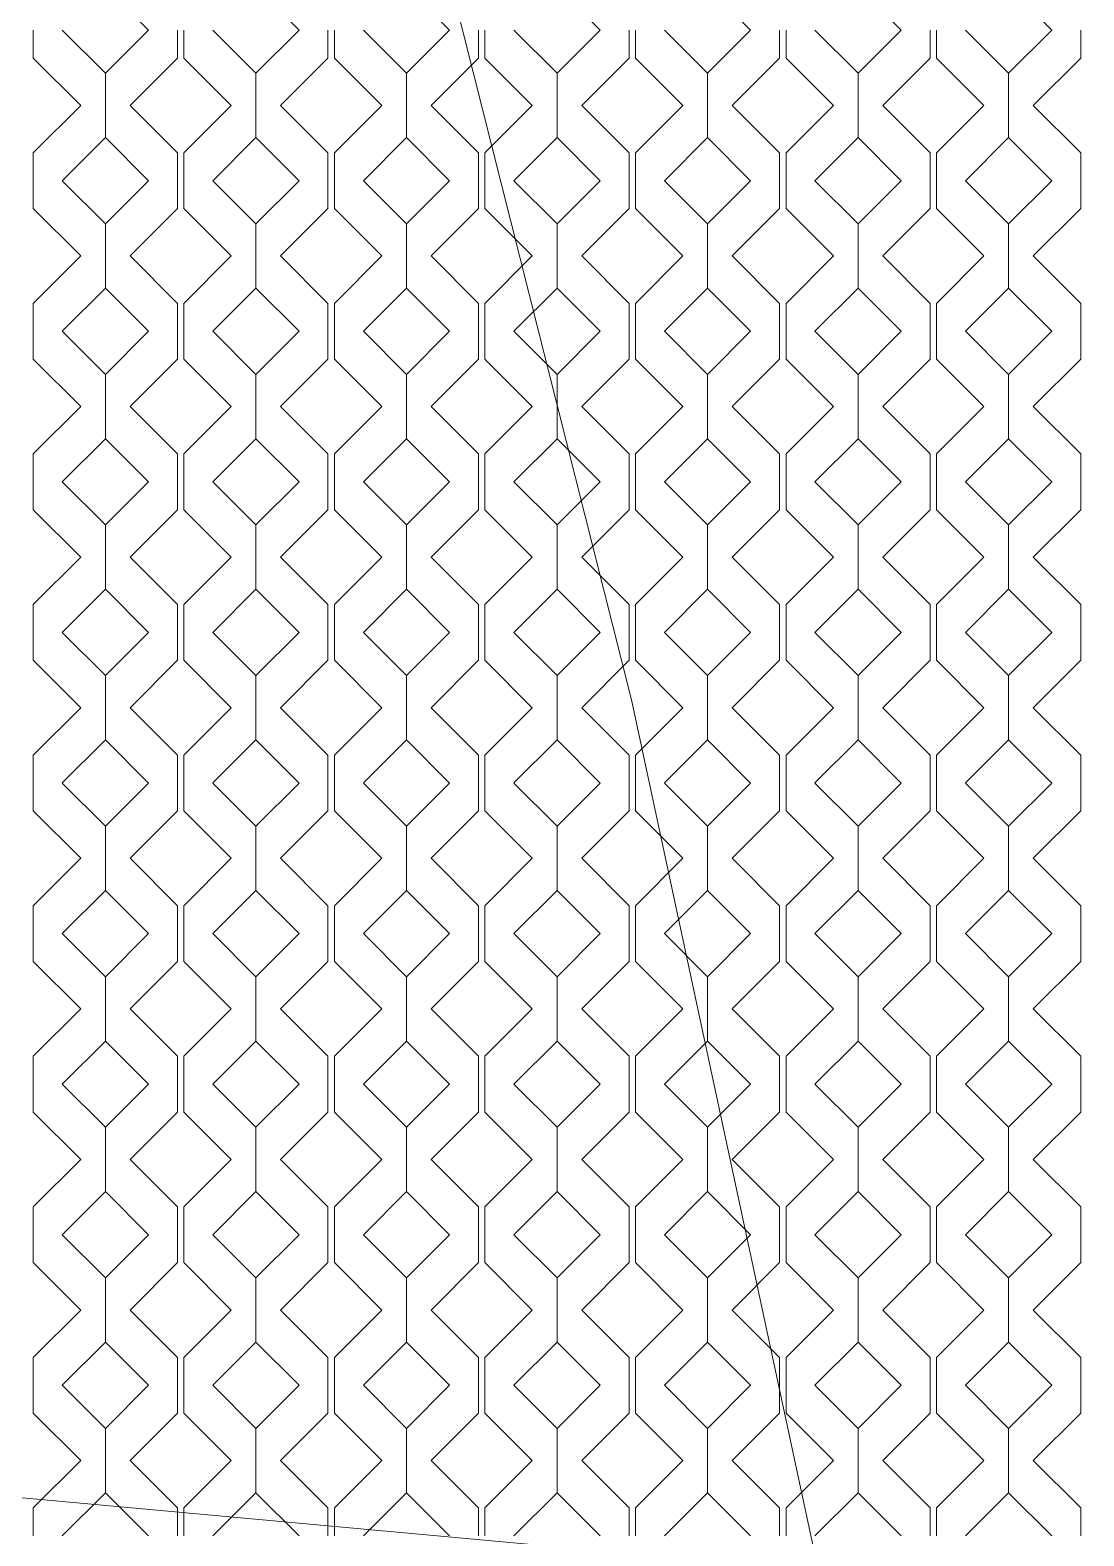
# Model space of a CAD drawing. Header units: millimetres. Extents: x -20794 to 71174, y -103753 to 30644.
# Drawn here: x 16500 to 18833, y 12333 to 15667 of the extents above; entities that cross this region are included whole.
import ezdxf

# ---------------------------------------------------------------- set-up
doc = ezdxf.new("R2010")
doc.units = ezdxf.units.MM
doc.header["$MEASUREMENT"] = 0
doc.layers.add('2D - Общий_Ном._пера__1', color=7, linetype='Continuous', lineweight=13)
doc.layers.add('Местность - Рельеф_Ном._пера__1', color=7, linetype='Continuous', lineweight=13)
doc.layers.add('Местность - Рельеф', color=7, linetype='Continuous')
doc.layers.add('Местность - Рельеф_Ном._пера__102', color=7, linetype='Continuous', lineweight=5, true_color=0xcccccc)
doc.linetypes.add('Зигзаг', pattern='A,0,[1,Р”Р’Р“ Р“РѕР»СѓР±РёРЅРєР° РґР»СЏ РіРµРѕР»РѕРіРѕРІ1.Shx,S=4.479718,R=0,X=0,Y=-0.141111],-564.444447,0', length=564.444447)

# ---------------------------------------------------------------- blocks, each defined once
blk = doc.blocks.new('*X1')
at = {"layer": 'Местность - Рельеф_Ном._пера__102', "color": 254, "linetype": 'Continuous', "lineweight": 5, "true_color": 0xcccccc}
for p, q in [((16666.650165, 15762.0806), (16762.0798, 15666.651)), ((16999.983165, 15762.0806), (17095.4128, 15666.651)), ((17333.316165, 15762.0806), (17428.7458, 15666.651)), ((17666.649165, 15762.0806), (17762.0788, 15666.651)), ((17999.982165, 15762.0806), (18095.4118, 15666.651)), ((18333.315165, 15762.0806), (18428.7448, 15666.651)), ((18666.648165, 15762.0806), (18762.0778, 15666.651)), ((16507.081, 15666.651), (16507.081, 15604.907)), ((16666.65, 15571.222), (16571.221, 15666.651)), ((16762.0796, 15666.651), (16666.65, 15571.222)), ((16826.219, 15666.651), (16826.219, 15604.907)), ((16840.414, 15666.651), (16840.414, 15604.907)), ((16999.983, 15571.222), (16904.554, 15666.651)), ((17095.4126, 15666.651), (16999.983, 15571.222)), ((17159.552, 15666.651), (17159.552, 15604.907)), ((17173.747, 15666.651), (17173.747, 15604.907)), ((17333.316, 15571.222), (17237.887, 15666.651)), ((17428.7456, 15666.651), (17333.316, 15571.222)), ((17492.885, 15666.651), (17492.885, 15604.907)), ((17507.08, 15666.651), (17507.08, 15604.907)), ((17666.649, 15571.222), (17571.22, 15666.651)), ((17762.0786, 15666.651), (17666.649, 15571.222)), ((17826.218, 15666.651), (17826.218, 15604.907)), ((17840.413, 15666.651), (17840.413, 15604.907)), ((17999.982, 15571.222), (17904.553, 15666.651)), ((18095.4116, 15666.651), (17999.982, 15571.222)), ((18159.551, 15666.651), (18159.551, 15604.907)), ((18173.746, 15666.651), (18173.746, 15604.907)), ((18333.315, 15571.222), (18237.886, 15666.651)), ((18428.7446, 15666.651), (18333.315, 15571.222)), ((18492.884, 15666.651), (18492.884, 15604.907)), ((18507.079, 15666.651), (18507.079, 15604.907)), ((18666.648, 15571.222), (18571.219, 15666.651)), ((18762.0776, 15666.651), (18666.648, 15571.222)), ((18826.217, 15666.651), (18826.217, 15604.907)), ((16612.003, 15499.985), (16507.081, 15604.907)), ((16826.219, 15604.907), (16721.2969, 15499.985)), ((16945.336, 15499.985), (16840.414, 15604.907)), ((17159.552, 15604.907), (17054.6299, 15499.985)), ((17278.669, 15499.985), (17173.747, 15604.907)), ((17492.885, 15604.907), (17387.9629, 15499.985)), ((17612.002, 15499.985), (17507.08, 15604.907)), ((17826.218, 15604.907), (17721.2959, 15499.985)), ((17945.335, 15499.985), (17840.413, 15604.907)), ((18159.551, 15604.907), (18054.6289, 15499.985)), ((18278.668, 15499.985), (18173.746, 15604.907)), ((18492.884, 15604.907), (18387.9619, 15499.985)), ((18612.001, 15499.985), (18507.079, 15604.907)), ((18826.217, 15604.907), (18721.2949, 15499.985)), ((16666.65, 15428.7476), (16666.65, 15571.222)), ((16666.650165, 15571.222), (16666.650165, 15428.7476)), ((16999.983, 15428.7476), (16999.983, 15571.222)), ((16999.983165, 15571.222), (16999.983165, 15428.7476)), ((17333.316, 15428.7476), (17333.316, 15571.222)), ((17333.316165, 15571.222), (17333.316165, 15428.7476)), ((17666.649, 15428.7476), (17666.649, 15571.222)), ((17666.649165, 15571.222), (17666.649165, 15428.7476)), ((17999.982, 15428.7476), (17999.982, 15571.222)), ((17999.982165, 15571.222), (17999.982165, 15428.7476)), ((18333.315, 15428.7476), (18333.315, 15571.222)), ((18333.315165, 15571.222), (18333.315165, 15428.7476)), ((18666.648, 15428.7476), (18666.648, 15571.222)), ((18666.648165, 15571.222), (18666.648165, 15428.7476)), ((16507.081, 15395.0625), (16612.003, 15499.985)), ((16721.2969, 15499.985), (16826.219, 15395.0625)), ((16840.414, 15395.0625), (16945.336, 15499.985)), ((17054.6299, 15499.985), (17159.552, 15395.0625)), ((17173.747, 15395.0625), (17278.669, 15499.985)), ((17387.9629, 15499.985), (17492.885, 15395.0625)), ((17507.08, 15395.0625), (17612.002, 15499.985)), ((17721.2959, 15499.985), (17826.218, 15395.0625)), ((17840.413, 15395.0625), (17945.335, 15499.985)), ((18054.6289, 15499.985), (18159.551, 15395.0625)), ((18173.746, 15395.0625), (18278.668, 15499.985)), ((18387.9619, 15499.985), (18492.884, 15395.0625)), ((18507.079, 15395.0625), (18612.001, 15499.985)), ((18721.2949, 15499.985), (18826.217, 15395.0625)), ((16571.221, 15333.318165), (16666.65, 15428.7478)), ((16666.650165, 15428.7476), (16762.0798, 15333.318)), ((16904.554, 15333.318165), (16999.983, 15428.7478)), ((16999.983165, 15428.7476), (17095.4128, 15333.318)), ((17237.887, 15333.318165), (17333.316, 15428.7478)), ((17333.316165, 15428.7476), (17428.7458, 15333.318)), ((17571.22, 15333.318165), (17666.649, 15428.7478)), ((17666.649165, 15428.7476), (17762.0788, 15333.318)), ((17904.553, 15333.318165), (17999.982, 15428.7478)), ((17999.982165, 15428.7476), (18095.4118, 15333.318)), ((18237.886, 15333.318165), (18333.315, 15428.7478)), ((18333.315165, 15428.7476), (18428.7448, 15333.318)), ((18571.219, 15333.318165), (18666.648, 15428.7478)), ((18666.648165, 15428.7476), (18762.0778, 15333.318)), ((16507.081, 15395.0625), (16507.081, 15333.318)), ((16826.219, 15395.0625), (16826.219, 15333.318)), ((16840.414, 15395.0625), (16840.414, 15333.318)), ((17159.552, 15395.0625), (17159.552, 15333.318)), ((17173.747, 15395.0625), (17173.747, 15333.318)), ((17492.885, 15395.0625), (17492.885, 15333.318)), ((17507.08, 15395.0625), (17507.08, 15333.318)), ((17826.218, 15395.0625), (17826.218, 15333.318)), ((17840.413, 15395.0625), (17840.413, 15333.318)), ((18159.551, 15395.0625), (18159.551, 15333.318)), ((18173.746, 15395.0625), (18173.746, 15333.318)), ((18492.884, 15395.0625), (18492.884, 15333.318)), ((18507.079, 15395.0625), (18507.079, 15333.318)), ((18826.217, 15395.0625), (18826.217, 15333.318)), ((16507.081, 15333.318), (16507.081, 15271.574)), ((16666.65, 15237.889), (16571.221, 15333.318)), ((16762.0796, 15333.318), (16666.65, 15237.889)), ((16826.219, 15333.318), (16826.219, 15271.574)), ((16840.414, 15333.318), (16840.414, 15271.574)), ((16999.983, 15237.889), (16904.554, 15333.318)), ((17095.4126, 15333.318), (16999.983, 15237.889)), ((17159.552, 15333.318), (17159.552, 15271.574)), ((17173.747, 15333.318), (17173.747, 15271.574)), ((17333.316, 15237.889), (17237.887, 15333.318)), ((17428.7456, 15333.318), (17333.316, 15237.889)), ((17492.885, 15333.318), (17492.885, 15271.574)), ((17507.08, 15333.318), (17507.08, 15271.574)), ((17666.649, 15237.889), (17571.22, 15333.318)), ((17762.0786, 15333.318), (17666.649, 15237.889)), ((17826.218, 15333.318), (17826.218, 15271.574)), ((17840.413, 15333.318), (17840.413, 15271.574)), ((17999.982, 15237.889), (17904.553, 15333.318)), ((18095.4116, 15333.318), (17999.982, 15237.889)), ((18159.551, 15333.318), (18159.551, 15271.574)), ((18173.746, 15333.318), (18173.746, 15271.574)), ((18333.315, 15237.889), (18237.886, 15333.318)), ((18428.7446, 15333.318), (18333.315, 15237.889)), ((18492.884, 15333.318), (18492.884, 15271.574)), ((18507.079, 15333.318), (18507.079, 15271.574)), ((18666.648, 15237.889), (18571.219, 15333.318)), ((18762.0776, 15333.318), (18666.648, 15237.889)), ((18826.217, 15333.318), (18826.217, 15271.574)), ((16612.003, 15166.652), (16507.081, 15271.574)), ((16826.219, 15271.574), (16721.2969, 15166.652)), ((16945.336, 15166.652), (16840.414, 15271.574)), ((17159.552, 15271.574), (17054.6299, 15166.652)), ((17278.669, 15166.652), (17173.747, 15271.574)), ((17492.885, 15271.574), (17387.9629, 15166.652)), ((17612.002, 15166.652), (17507.08, 15271.574)), ((17826.218, 15271.574), (17721.2959, 15166.652)), ((17945.335, 15166.652), (17840.413, 15271.574)), ((18159.551, 15271.574), (18054.6289, 15166.652)), ((18278.668, 15166.652), (18173.746, 15271.574)), ((18492.884, 15271.574), (18387.9619, 15166.652)), ((18612.001, 15166.652), (18507.079, 15271.574)), ((18826.217, 15271.574), (18721.2949, 15166.652)), ((16666.65, 15095.4146), (16666.65, 15237.889)), ((16666.650165, 15237.889), (16666.650165, 15095.4146)), ((16999.983, 15095.4146), (16999.983, 15237.889)), ((16999.983165, 15237.889), (16999.983165, 15095.4146)), ((17333.316, 15095.4146), (17333.316, 15237.889)), ((17333.316165, 15237.889), (17333.316165, 15095.4146)), ((17666.649, 15095.4146), (17666.649, 15237.889)), ((17666.649165, 15237.889), (17666.649165, 15095.4146)), ((17999.982, 15095.4146), (17999.982, 15237.889)), ((17999.982165, 15237.889), (17999.982165, 15095.4146)), ((18333.315, 15095.4146), (18333.315, 15237.889)), ((18333.315165, 15237.889), (18333.315165, 15095.4146)), ((18666.648, 15095.4146), (18666.648, 15237.889)), ((18666.648165, 15237.889), (18666.648165, 15095.4146)), ((16507.081, 15061.7295), (16612.003, 15166.652)), ((16721.2969, 15166.652), (16826.219, 15061.7295)), ((16840.414, 15061.7295), (16945.336, 15166.652)), ((17054.6299, 15166.652), (17159.552, 15061.7295)), ((17173.747, 15061.7295), (17278.669, 15166.652)), ((17387.9629, 15166.652), (17492.885, 15061.7295)), ((17507.08, 15061.7295), (17612.002, 15166.652)), ((17721.2959, 15166.652), (17826.218, 15061.7295)), ((17840.413, 15061.7295), (17945.335, 15166.652)), ((18054.6289, 15166.652), (18159.551, 15061.7295)), ((18173.746, 15061.7295), (18278.668, 15166.652)), ((18387.9619, 15166.652), (18492.884, 15061.7295)), ((18507.079, 15061.7295), (18612.001, 15166.652)), ((18721.2949, 15166.652), (18826.217, 15061.7295)), ((16571.221, 14999.985165), (16666.65, 15095.4148)), ((16666.650165, 15095.4146), (16762.0798, 14999.985)), ((16904.554, 14999.985165), (16999.983, 15095.4148)), ((16999.983165, 15095.4146), (17095.4128, 14999.985)), ((17237.887, 14999.985165), (17333.316, 15095.4148)), ((17333.316165, 15095.4146), (17428.7458, 14999.985)), ((17571.22, 14999.985165), (17666.649, 15095.4148)), ((17666.649165, 15095.4146), (17762.0788, 14999.985)), ((17904.553, 14999.985165), (17999.982, 15095.4148)), ((17999.982165, 15095.4146), (18095.4118, 14999.985)), ((18237.886, 14999.985165), (18333.315, 15095.4148)), ((18333.315165, 15095.4146), (18428.7448, 14999.985)), ((18571.219, 14999.985165), (18666.648, 15095.4148)), ((18666.648165, 15095.4146), (18762.0778, 14999.985)), ((16507.081, 15061.7295), (16507.081, 14999.985)), ((16826.219, 15061.7295), (16826.219, 14999.985)), ((16840.414, 15061.7295), (16840.414, 14999.985)), ((17159.552, 15061.7295), (17159.552, 14999.985)), ((17173.747, 15061.7295), (17173.747, 14999.985)), ((17492.885, 15061.7295), (17492.885, 14999.985)), ((17507.08, 15061.7295), (17507.08, 14999.985)), ((17826.218, 15061.7295), (17826.218, 14999.985)), ((17840.413, 15061.7295), (17840.413, 14999.985)), ((18159.551, 15061.7295), (18159.551, 14999.985)), ((18173.746, 15061.7295), (18173.746, 14999.985)), ((18492.884, 15061.7295), (18492.884, 14999.985)), ((18507.079, 15061.7295), (18507.079, 14999.985)), ((18826.217, 15061.7295), (18826.217, 14999.985)), ((16507.081, 14999.985), (16507.081, 14938.241)), ((16666.65, 14904.556), (16571.221, 14999.985)), ((16762.0796, 14999.985), (16666.65, 14904.556)), ((16826.219, 14999.985), (16826.219, 14938.241)), ((16840.414, 14999.985), (16840.414, 14938.241)), ((16999.983, 14904.556), (16904.554, 14999.985)), ((17095.4126, 14999.985), (16999.983, 14904.556)), ((17159.552, 14999.985), (17159.552, 14938.241)), ((17173.747, 14999.985), (17173.747, 14938.241)), ((17333.316, 14904.556), (17237.887, 14999.985)), ((17428.7456, 14999.985), (17333.316, 14904.556)), ((17492.885, 14999.985), (17492.885, 14938.241)), ((17507.08, 14999.985), (17507.08, 14938.241)), ((17666.649, 14904.556), (17571.22, 14999.985)), ((17762.0786, 14999.985), (17666.649, 14904.556)), ((17826.218, 14999.985), (17826.218, 14938.241)), ((17840.413, 14999.985), (17840.413, 14938.241)), ((17999.982, 14904.556), (17904.553, 14999.985)), ((18095.4116, 14999.985), (17999.982, 14904.556)), ((18159.551, 14999.985), (18159.551, 14938.241)), ((18173.746, 14999.985), (18173.746, 14938.241)), ((18333.315, 14904.556), (18237.886, 14999.985)), ((18428.7446, 14999.985), (18333.315, 14904.556)), ((18492.884, 14999.985), (18492.884, 14938.241)), ((18507.079, 14999.985), (18507.079, 14938.241)), ((18666.648, 14904.556), (18571.219, 14999.985)), ((18762.0776, 14999.985), (18666.648, 14904.556)), ((18826.217, 14999.985), (18826.217, 14938.241)), ((16612.003, 14833.319), (16507.081, 14938.241)), ((16826.219, 14938.241), (16721.2969, 14833.319)), ((16945.336, 14833.319), (16840.414, 14938.241)), ((17159.552, 14938.241), (17054.6299, 14833.319)), ((17278.669, 14833.319), (17173.747, 14938.241)), ((17492.885, 14938.241), (17387.9629, 14833.319)), ((17612.002, 14833.319), (17507.08, 14938.241)), ((17826.218, 14938.241), (17721.2959, 14833.319)), ((17945.335, 14833.319), (17840.413, 14938.241)), ((18159.551, 14938.241), (18054.6289, 14833.319)), ((18278.668, 14833.319), (18173.746, 14938.241)), ((18492.884, 14938.241), (18387.9619, 14833.319)), ((18612.001, 14833.319), (18507.079, 14938.241)), ((18826.217, 14938.241), (18721.2949, 14833.319)), ((16666.65, 14762.0816), (16666.65, 14904.556)), ((16666.650165, 14904.556), (16666.650165, 14762.0816)), ((16999.983, 14762.0816), (16999.983, 14904.556)), ((16999.983165, 14904.556), (16999.983165, 14762.0816)), ((17333.316, 14762.0816), (17333.316, 14904.556)), ((17333.316165, 14904.556), (17333.316165, 14762.0816)), ((17666.649, 14762.0816), (17666.649, 14904.556)), ((17666.649165, 14904.556), (17666.649165, 14762.0816)), ((17999.982, 14762.0816), (17999.982, 14904.556)), ((17999.982165, 14904.556), (17999.982165, 14762.0816)), ((18333.315, 14762.0816), (18333.315, 14904.556)), ((18333.315165, 14904.556), (18333.315165, 14762.0816)), ((18666.648, 14762.0816), (18666.648, 14904.556)), ((18666.648165, 14904.556), (18666.648165, 14762.0816)), ((16507.081, 14728.3965), (16612.003, 14833.319)), ((16721.2969, 14833.319), (16826.219, 14728.3965)), ((16840.414, 14728.3965), (16945.336, 14833.319)), ((17054.6299, 14833.319), (17159.552, 14728.3965)), ((17173.747, 14728.3965), (17278.669, 14833.319)), ((17387.9629, 14833.319), (17492.885, 14728.3965)), ((17507.08, 14728.3965), (17612.002, 14833.319)), ((17721.2959, 14833.319), (17826.218, 14728.3965)), ((17840.413, 14728.3965), (17945.335, 14833.319)), ((18054.6289, 14833.319), (18159.551, 14728.3965)), ((18173.746, 14728.3965), (18278.668, 14833.319)), ((18387.9619, 14833.319), (18492.884, 14728.3965)), ((18507.079, 14728.3965), (18612.001, 14833.319)), ((18721.2949, 14833.319), (18826.217, 14728.3965)), ((16571.221, 14666.652165), (16666.65, 14762.0818)), ((16666.650165, 14762.0816), (16762.0798, 14666.652)), ((16904.554, 14666.652165), (16999.983, 14762.0818)), ((16999.983165, 14762.0816), (17095.4128, 14666.652)), ((17237.887, 14666.652165), (17333.316, 14762.0818)), ((17333.316165, 14762.0816), (17428.7458, 14666.652)), ((17571.22, 14666.652165), (17666.649, 14762.0818)), ((17666.649165, 14762.0816), (17762.0788, 14666.652)), ((17904.553, 14666.652165), (17999.982, 14762.0818)), ((17999.982165, 14762.0816), (18095.4118, 14666.652)), ((18237.886, 14666.652165), (18333.315, 14762.0818)), ((18333.315165, 14762.0816), (18428.7448, 14666.652)), ((18571.219, 14666.652165), (18666.648, 14762.0818)), ((18666.648165, 14762.0816), (18762.0778, 14666.652)), ((16507.081, 14728.3965), (16507.081, 14666.652)), ((16826.219, 14728.3965), (16826.219, 14666.652)), ((16840.414, 14728.3965), (16840.414, 14666.652)), ((17159.552, 14728.3965), (17159.552, 14666.652)), ((17173.747, 14728.3965), (17173.747, 14666.652)), ((17492.885, 14728.3965), (17492.885, 14666.652)), ((17507.08, 14728.3965), (17507.08, 14666.652)), ((17826.218, 14728.3965), (17826.218, 14666.652)), ((17840.413, 14728.3965), (17840.413, 14666.652)), ((18159.551, 14728.3965), (18159.551, 14666.652)), ((18173.746, 14728.3965), (18173.746, 14666.652)), ((18492.884, 14728.3965), (18492.884, 14666.652)), ((18507.079, 14728.3965), (18507.079, 14666.652)), ((18826.217, 14728.3965), (18826.217, 14666.652)), ((16507.081, 14666.652), (16507.081, 14604.908)), ((16666.65, 14571.223), (16571.221, 14666.652)), ((16762.0796, 14666.652), (16666.65, 14571.223)), ((16826.219, 14666.652), (16826.219, 14604.908)), ((16840.414, 14666.652), (16840.414, 14604.908)), ((16999.983, 14571.223), (16904.554, 14666.652)), ((17095.4126, 14666.652), (16999.983, 14571.223)), ((17159.552, 14666.652), (17159.552, 14604.908)), ((17173.747, 14666.652), (17173.747, 14604.908)), ((17333.316, 14571.223), (17237.887, 14666.652)), ((17428.7456, 14666.652), (17333.316, 14571.223)), ((17492.885, 14666.652), (17492.885, 14604.908)), ((17507.08, 14666.652), (17507.08, 14604.908)), ((17666.649, 14571.223), (17571.22, 14666.652)), ((17762.0786, 14666.652), (17666.649, 14571.223)), ((17826.218, 14666.652), (17826.218, 14604.908)), ((17840.413, 14666.652), (17840.413, 14604.908)), ((17999.982, 14571.223), (17904.553, 14666.652)), ((18095.4116, 14666.652), (17999.982, 14571.223)), ((18159.551, 14666.652), (18159.551, 14604.908)), ((18173.746, 14666.652), (18173.746, 14604.908)), ((18333.315, 14571.223), (18237.886, 14666.652)), ((18428.7446, 14666.652), (18333.315, 14571.223)), ((18492.884, 14666.652), (18492.884, 14604.908)), ((18507.079, 14666.652), (18507.079, 14604.908)), ((18666.648, 14571.223), (18571.219, 14666.652)), ((18762.0776, 14666.652), (18666.648, 14571.223)), ((18826.217, 14666.652), (18826.217, 14604.908)), ((16612.003, 14499.986), (16507.081, 14604.908)), ((16826.219, 14604.908), (16721.2969, 14499.986)), ((16945.336, 14499.986), (16840.414, 14604.908)), ((17159.552, 14604.908), (17054.6299, 14499.986)), ((17278.669, 14499.986), (17173.747, 14604.908)), ((17492.885, 14604.908), (17387.9629, 14499.986)), ((17612.002, 14499.986), (17507.08, 14604.908)), ((17826.218, 14604.908), (17721.2959, 14499.986)), ((17945.335, 14499.986), (17840.413, 14604.908)), ((18159.551, 14604.908), (18054.6289, 14499.986)), ((18278.668, 14499.986), (18173.746, 14604.908)), ((18492.884, 14604.908), (18387.9619, 14499.986)), ((18612.001, 14499.986), (18507.079, 14604.908)), ((18826.217, 14604.908), (18721.2949, 14499.986)), ((16666.65, 14428.7486), (16666.65, 14571.223)), ((16666.650165, 14571.223), (16666.650165, 14428.7486)), ((16999.983, 14428.7486), (16999.983, 14571.223)), ((16999.983165, 14571.223), (16999.983165, 14428.7486)), ((17333.316, 14428.7486), (17333.316, 14571.223)), ((17333.316165, 14571.223), (17333.316165, 14428.7486)), ((17666.649, 14428.7486), (17666.649, 14571.223)), ((17666.649165, 14571.223), (17666.649165, 14428.7486)), ((17999.982, 14428.7486), (17999.982, 14571.223)), ((17999.982165, 14571.223), (17999.982165, 14428.7486)), ((18333.315, 14428.7486), (18333.315, 14571.223)), ((18333.315165, 14571.223), (18333.315165, 14428.7486)), ((18666.648, 14428.7486), (18666.648, 14571.223)), ((18666.648165, 14571.223), (18666.648165, 14428.7486)), ((16507.081, 14395.0635), (16612.003, 14499.986)), ((16721.2969, 14499.986), (16826.219, 14395.0635)), ((16840.414, 14395.0635), (16945.336, 14499.986)), ((17054.6299, 14499.986), (17159.552, 14395.0635)), ((17173.747, 14395.0635), (17278.669, 14499.986)), ((17387.9629, 14499.986), (17492.885, 14395.0635)), ((17507.08, 14395.0635), (17612.002, 14499.986)), ((17721.2959, 14499.986), (17826.218, 14395.0635)), ((17840.413, 14395.0635), (17945.335, 14499.986)), ((18054.6289, 14499.986), (18159.551, 14395.0635)), ((18173.746, 14395.0635), (18278.668, 14499.986)), ((18387.9619, 14499.986), (18492.884, 14395.0635)), ((18507.079, 14395.0635), (18612.001, 14499.986)), ((18721.2949, 14499.986), (18826.217, 14395.0635)), ((16571.221, 14333.319165), (16666.65, 14428.7488)), ((16666.650165, 14428.7486), (16762.0798, 14333.319)), ((16904.554, 14333.319165), (16999.983, 14428.7488)), ((16999.983165, 14428.7486), (17095.4128, 14333.319)), ((17237.887, 14333.319165), (17333.316, 14428.7488)), ((17333.316165, 14428.7486), (17428.7458, 14333.319)), ((17571.22, 14333.319165), (17666.649, 14428.7488)), ((17666.649165, 14428.7486), (17762.0788, 14333.319)), ((17904.553, 14333.319165), (17999.982, 14428.7488)), ((17999.982165, 14428.7486), (18095.4118, 14333.319)), ((18237.886, 14333.319165), (18333.315, 14428.7488)), ((18333.315165, 14428.7486), (18428.7448, 14333.319)), ((18571.219, 14333.319165), (18666.648, 14428.7488)), ((18666.648165, 14428.7486), (18762.0778, 14333.319)), ((16507.081, 14395.0635), (16507.081, 14333.319)), ((16826.219, 14395.0635), (16826.219, 14333.319)), ((16840.414, 14395.0635), (16840.414, 14333.319)), ((17159.552, 14395.0635), (17159.552, 14333.319)), ((17173.747, 14395.0635), (17173.747, 14333.319)), ((17492.885, 14395.0635), (17492.885, 14333.319)), ((17507.08, 14395.0635), (17507.08, 14333.319)), ((17826.218, 14395.0635), (17826.218, 14333.319)), ((17840.413, 14395.0635), (17840.413, 14333.319)), ((18159.551, 14395.0635), (18159.551, 14333.319)), ((18173.746, 14395.0635), (18173.746, 14333.319)), ((18492.884, 14395.0635), (18492.884, 14333.319)), ((18507.079, 14395.0635), (18507.079, 14333.319)), ((18826.217, 14395.0635), (18826.217, 14333.319)), ((16507.081, 14333.319), (16507.081, 14271.575)), ((16666.65, 14237.89), (16571.221, 14333.319)), ((16762.0796, 14333.319), (16666.65, 14237.89)), ((16826.219, 14333.319), (16826.219, 14271.575)), ((16840.414, 14333.319), (16840.414, 14271.575)), ((16999.983, 14237.89), (16904.554, 14333.319)), ((17095.4126, 14333.319), (16999.983, 14237.89)), ((17159.552, 14333.319), (17159.552, 14271.575)), ((17173.747, 14333.319), (17173.747, 14271.575)), ((17333.316, 14237.89), (17237.887, 14333.319)), ((17428.7456, 14333.319), (17333.316, 14237.89)), ((17492.885, 14333.319), (17492.885, 14271.575)), ((17507.08, 14333.319), (17507.08, 14271.575)), ((17666.649, 14237.89), (17571.22, 14333.319)), ((17762.0786, 14333.319), (17666.649, 14237.89)), ((17826.218, 14333.319), (17826.218, 14271.575)), ((17840.413, 14333.319), (17840.413, 14271.575)), ((17999.982, 14237.89), (17904.553, 14333.319)), ((18095.4116, 14333.319), (17999.982, 14237.89)), ((18159.551, 14333.319), (18159.551, 14271.575)), ((18173.746, 14333.319), (18173.746, 14271.575)), ((18333.315, 14237.89), (18237.886, 14333.319)), ((18428.7446, 14333.319), (18333.315, 14237.89)), ((18492.884, 14333.319), (18492.884, 14271.575)), ((18507.079, 14333.319), (18507.079, 14271.575)), ((18666.648, 14237.89), (18571.219, 14333.319)), ((18762.0776, 14333.319), (18666.648, 14237.89)), ((18826.217, 14333.319), (18826.217, 14271.575)), ((16612.003, 14166.653), (16507.081, 14271.575)), ((16826.219, 14271.575), (16721.2969, 14166.653)), ((16945.336, 14166.653), (16840.414, 14271.575)), ((17159.552, 14271.575), (17054.6299, 14166.653)), ((17278.669, 14166.653), (17173.747, 14271.575)), ((17492.885, 14271.575), (17387.9629, 14166.653)), ((17612.002, 14166.653), (17507.08, 14271.575)), ((17826.218, 14271.575), (17721.2959, 14166.653)), ((17945.335, 14166.653), (17840.413, 14271.575)), ((18159.551, 14271.575), (18054.6289, 14166.653)), ((18278.668, 14166.653), (18173.746, 14271.575)), ((18492.884, 14271.575), (18387.9619, 14166.653)), ((18612.001, 14166.653), (18507.079, 14271.575)), ((18826.217, 14271.575), (18721.2949, 14166.653)), ((16666.65, 14095.4156), (16666.65, 14237.89)), ((16666.650165, 14237.89), (16666.650165, 14095.4156)), ((16999.983, 14095.4156), (16999.983, 14237.89)), ((16999.983165, 14237.89), (16999.983165, 14095.4156)), ((17333.316, 14095.4156), (17333.316, 14237.89)), ((17333.316165, 14237.89), (17333.316165, 14095.4156)), ((17666.649, 14095.4156), (17666.649, 14237.89)), ((17666.649165, 14237.89), (17666.649165, 14095.4156)), ((17999.982, 14095.4156), (17999.982, 14237.89)), ((17999.982165, 14237.89), (17999.982165, 14095.4156)), ((18333.315, 14095.4156), (18333.315, 14237.89)), ((18333.315165, 14237.89), (18333.315165, 14095.4156)), ((18666.648, 14095.4156), (18666.648, 14237.89)), ((18666.648165, 14237.89), (18666.648165, 14095.4156)), ((16507.081, 14061.7305), (16612.003, 14166.653)), ((16721.2969, 14166.653), (16826.219, 14061.7305)), ((16840.414, 14061.7305), (16945.336, 14166.653)), ((17054.6299, 14166.653), (17159.552, 14061.7305)), ((17173.747, 14061.7305), (17278.669, 14166.653)), ((17387.9629, 14166.653), (17492.885, 14061.7305)), ((17507.08, 14061.7305), (17612.002, 14166.653)), ((17721.2959, 14166.653), (17826.218, 14061.7305)), ((17840.413, 14061.7305), (17945.335, 14166.653)), ((18054.6289, 14166.653), (18159.551, 14061.7305)), ((18173.746, 14061.7305), (18278.668, 14166.653)), ((18387.9619, 14166.653), (18492.884, 14061.7305)), ((18507.079, 14061.7305), (18612.001, 14166.653)), ((18721.2949, 14166.653), (18826.217, 14061.7305)), ((16571.221, 13999.986165), (16666.65, 14095.4158)), ((16666.650165, 14095.4156), (16762.0798, 13999.986)), ((16904.554, 13999.986165), (16999.983, 14095.4158)), ((16999.983165, 14095.4156), (17095.4128, 13999.986)), ((17237.887, 13999.986165), (17333.316, 14095.4158)), ((17333.316165, 14095.4156), (17428.7458, 13999.986)), ((17571.22, 13999.986165), (17666.649, 14095.4158)), ((17666.649165, 14095.4156), (17762.0788, 13999.986)), ((17904.553, 13999.986165), (17999.982, 14095.4158)), ((17999.982165, 14095.4156), (18095.4118, 13999.986)), ((18237.886, 13999.986165), (18333.315, 14095.4158)), ((18333.315165, 14095.4156), (18428.7448, 13999.986)), ((18571.219, 13999.986165), (18666.648, 14095.4158)), ((18666.648165, 14095.4156), (18762.0778, 13999.986)), ((16507.081, 14061.7305), (16507.081, 13999.986)), ((16826.219, 14061.7305), (16826.219, 13999.986)), ((16840.414, 14061.7305), (16840.414, 13999.986)), ((17159.552, 14061.7305), (17159.552, 13999.986)), ((17173.747, 14061.7305), (17173.747, 13999.986)), ((17492.885, 14061.7305), (17492.885, 13999.986)), ((17507.08, 14061.7305), (17507.08, 13999.986)), ((17826.218, 14061.7305), (17826.218, 13999.986)), ((17840.413, 14061.7305), (17840.413, 13999.986)), ((18159.551, 14061.7305), (18159.551, 13999.986)), ((18173.746, 14061.7305), (18173.746, 13999.986)), ((18492.884, 14061.7305), (18492.884, 13999.986)), ((18507.079, 14061.7305), (18507.079, 13999.986)), ((18826.217, 14061.7305), (18826.217, 13999.986)), ((16507.081, 13999.986), (16507.081, 13938.242)), ((16666.65, 13904.557), (16571.221, 13999.986)), ((16762.0796, 13999.986), (16666.65, 13904.557)), ((16826.219, 13999.986), (16826.219, 13938.242)), ((16840.414, 13999.986), (16840.414, 13938.242)), ((16999.983, 13904.557), (16904.554, 13999.986)), ((17095.4126, 13999.986), (16999.983, 13904.557)), ((17159.552, 13999.986), (17159.552, 13938.242)), ((17173.747, 13999.986), (17173.747, 13938.242)), ((17333.316, 13904.557), (17237.887, 13999.986)), ((17428.7456, 13999.986), (17333.316, 13904.557)), ((17492.885, 13999.986), (17492.885, 13938.242)), ((17507.08, 13999.986), (17507.08, 13938.242)), ((17666.649, 13904.557), (17571.22, 13999.986)), ((17762.0786, 13999.986), (17666.649, 13904.557)), ((17826.218, 13999.986), (17826.218, 13938.242)), ((17840.413, 13999.986), (17840.413, 13938.242)), ((17999.982, 13904.557), (17904.553, 13999.986)), ((18095.4116, 13999.986), (17999.982, 13904.557)), ((18159.551, 13999.986), (18159.551, 13938.242)), ((18173.746, 13999.986), (18173.746, 13938.242)), ((18333.315, 13904.557), (18237.886, 13999.986)), ((18428.7446, 13999.986), (18333.315, 13904.557)), ((18492.884, 13999.986), (18492.884, 13938.242)), ((18507.079, 13999.986), (18507.079, 13938.242)), ((18666.648, 13904.557), (18571.219, 13999.986)), ((18762.0776, 13999.986), (18666.648, 13904.557)), ((18826.217, 13999.986), (18826.217, 13938.242)), ((16612.003, 13833.32), (16507.081, 13938.242)), ((16826.219, 13938.242), (16721.2969, 13833.32)), ((16945.336, 13833.32), (16840.414, 13938.242)), ((17159.552, 13938.242), (17054.6299, 13833.32)), ((17278.669, 13833.32), (17173.747, 13938.242)), ((17492.885, 13938.242), (17387.9629, 13833.32)), ((17612.002, 13833.32), (17507.08, 13938.242)), ((17826.218, 13938.242), (17721.2959, 13833.32)), ((17945.335, 13833.32), (17840.413, 13938.242)), ((18159.551, 13938.242), (18054.6289, 13833.32)), ((18278.668, 13833.32), (18173.746, 13938.242)), ((18492.884, 13938.242), (18387.9619, 13833.32)), ((18612.001, 13833.32), (18507.079, 13938.242)), ((18826.217, 13938.242), (18721.2949, 13833.32)), ((16666.65, 13762.0826), (16666.65, 13904.557)), ((16666.650165, 13904.557), (16666.650165, 13762.0826)), ((16999.983, 13762.0826), (16999.983, 13904.557)), ((16999.983165, 13904.557), (16999.983165, 13762.0826)), ((17333.316, 13762.0826), (17333.316, 13904.557)), ((17333.316165, 13904.557), (17333.316165, 13762.0826)), ((17666.649, 13762.0826), (17666.649, 13904.557)), ((17666.649165, 13904.557), (17666.649165, 13762.0826)), ((17999.982, 13762.0826), (17999.982, 13904.557)), ((17999.982165, 13904.557), (17999.982165, 13762.0826)), ((18333.315, 13762.0826), (18333.315, 13904.557)), ((18333.315165, 13904.557), (18333.315165, 13762.0826)), ((18666.648, 13762.0826), (18666.648, 13904.557)), ((18666.648165, 13904.557), (18666.648165, 13762.0826)), ((16507.081, 13728.3975), (16612.003, 13833.32)), ((16721.2969, 13833.32), (16826.219, 13728.3975)), ((16840.414, 13728.3975), (16945.336, 13833.32)), ((17054.6299, 13833.32), (17159.552, 13728.3975)), ((17173.747, 13728.3975), (17278.669, 13833.32)), ((17387.9629, 13833.32), (17492.885, 13728.3975)), ((17507.08, 13728.3975), (17612.002, 13833.32)), ((17721.2959, 13833.32), (17826.218, 13728.3975)), ((17840.413, 13728.3975), (17945.335, 13833.32)), ((18054.6289, 13833.32), (18159.551, 13728.3975)), ((18173.746, 13728.3975), (18278.668, 13833.32)), ((18387.9619, 13833.32), (18492.884, 13728.3975)), ((18507.079, 13728.3975), (18612.001, 13833.32)), ((18721.2949, 13833.32), (18826.217, 13728.3975)), ((16571.221, 13666.653165), (16666.65, 13762.0828)), ((16666.650165, 13762.0826), (16762.0798, 13666.653)), ((16904.554, 13666.653165), (16999.983, 13762.0828)), ((16999.983165, 13762.0826), (17095.4128, 13666.653)), ((17237.887, 13666.653165), (17333.316, 13762.0828)), ((17333.316165, 13762.0826), (17428.7458, 13666.653)), ((17571.22, 13666.653165), (17666.649, 13762.0828)), ((17666.649165, 13762.0826), (17762.0788, 13666.653)), ((17904.553, 13666.653165), (17999.982, 13762.0828)), ((17999.982165, 13762.0826), (18095.4118, 13666.653)), ((18237.886, 13666.653165), (18333.315, 13762.0828)), ((18333.315165, 13762.0826), (18428.7448, 13666.653)), ((18571.219, 13666.653165), (18666.648, 13762.0828)), ((18666.648165, 13762.0826), (18762.0778, 13666.653)), ((16507.081, 13728.3975), (16507.081, 13666.653)), ((16826.219, 13728.3975), (16826.219, 13666.653)), ((16840.414, 13728.3975), (16840.414, 13666.653)), ((17159.552, 13728.3975), (17159.552, 13666.653)), ((17173.747, 13728.3975), (17173.747, 13666.653)), ((17492.885, 13728.3975), (17492.885, 13666.653)), ((17507.08, 13728.3975), (17507.08, 13666.653)), ((17826.218, 13728.3975), (17826.218, 13666.653)), ((17840.413, 13728.3975), (17840.413, 13666.653)), ((18159.551, 13728.3975), (18159.551, 13666.653)), ((18173.746, 13728.3975), (18173.746, 13666.653)), ((18492.884, 13728.3975), (18492.884, 13666.653)), ((18507.079, 13728.3975), (18507.079, 13666.653)), ((18826.217, 13728.3975), (18826.217, 13666.653)), ((16507.081, 13666.653), (16507.081, 13604.909)), ((16666.65, 13571.224), (16571.221, 13666.653)), ((16762.0796, 13666.653), (16666.65, 13571.224)), ((16826.219, 13666.653), (16826.219, 13604.909)), ((16840.414, 13666.653), (16840.414, 13604.909)), ((16999.983, 13571.224), (16904.554, 13666.653)), ((17095.4126, 13666.653), (16999.983, 13571.224)), ((17159.552, 13666.653), (17159.552, 13604.909)), ((17173.747, 13666.653), (17173.747, 13604.909)), ((17333.316, 13571.224), (17237.887, 13666.653)), ((17428.7456, 13666.653), (17333.316, 13571.224)), ((17492.885, 13666.653), (17492.885, 13604.909)), ((17507.08, 13666.653), (17507.08, 13604.909)), ((17666.649, 13571.224), (17571.22, 13666.653)), ((17762.0786, 13666.653), (17666.649, 13571.224)), ((17826.218, 13666.653), (17826.218, 13604.909)), ((17840.413, 13666.653), (17840.413, 13604.909)), ((17999.982, 13571.224), (17904.553, 13666.653)), ((18095.4116, 13666.653), (17999.982, 13571.224)), ((18159.551, 13666.653), (18159.551, 13604.909)), ((18173.746, 13666.653), (18173.746, 13604.909)), ((18333.315, 13571.224), (18237.886, 13666.653)), ((18428.7446, 13666.653), (18333.315, 13571.224)), ((18492.884, 13666.653), (18492.884, 13604.909)), ((18507.079, 13666.653), (18507.079, 13604.909)), ((18666.648, 13571.224), (18571.219, 13666.653)), ((18762.0776, 13666.653), (18666.648, 13571.224)), ((18826.217, 13666.653), (18826.217, 13604.909)), ((16612.003, 13499.987), (16507.081, 13604.909)), ((16826.219, 13604.909), (16721.2969, 13499.987)), ((16945.336, 13499.987), (16840.414, 13604.909)), ((17159.552, 13604.909), (17054.6299, 13499.987)), ((17278.669, 13499.987), (17173.747, 13604.909)), ((17492.885, 13604.909), (17387.9629, 13499.987)), ((17612.002, 13499.987), (17507.08, 13604.909)), ((17826.218, 13604.909), (17721.2959, 13499.987)), ((17945.335, 13499.987), (17840.413, 13604.909)), ((18159.551, 13604.909), (18054.6289, 13499.987)), ((18278.668, 13499.987), (18173.746, 13604.909)), ((18492.884, 13604.909), (18387.9619, 13499.987)), ((18612.001, 13499.987), (18507.079, 13604.909)), ((18826.217, 13604.909), (18721.2949, 13499.987)), ((16666.65, 13428.7496), (16666.65, 13571.224)), ((16666.650165, 13571.224), (16666.650165, 13428.7496)), ((16999.983, 13428.7496), (16999.983, 13571.224)), ((16999.983165, 13571.224), (16999.983165, 13428.7496)), ((17333.316, 13428.7496), (17333.316, 13571.224)), ((17333.316165, 13571.224), (17333.316165, 13428.7496)), ((17666.649, 13428.7496), (17666.649, 13571.224)), ((17666.649165, 13571.224), (17666.649165, 13428.7496)), ((17999.982, 13428.7496), (17999.982, 13571.224)), ((17999.982165, 13571.224), (17999.982165, 13428.7496)), ((18333.315, 13428.7496), (18333.315, 13571.224)), ((18333.315165, 13571.224), (18333.315165, 13428.7496)), ((18666.648, 13428.7496), (18666.648, 13571.224)), ((18666.648165, 13571.224), (18666.648165, 13428.7496)), ((16507.081, 13395.0645), (16612.003, 13499.987)), ((16721.2969, 13499.987), (16826.219, 13395.0645)), ((16840.414, 13395.0645), (16945.336, 13499.987)), ((17054.6299, 13499.987), (17159.552, 13395.0645)), ((17173.747, 13395.0645), (17278.669, 13499.987)), ((17387.9629, 13499.987), (17492.885, 13395.0645)), ((17507.08, 13395.0645), (17612.002, 13499.987)), ((17721.2959, 13499.987), (17826.218, 13395.0645)), ((17840.413, 13395.0645), (17945.335, 13499.987)), ((18054.6289, 13499.987), (18159.551, 13395.0645)), ((18173.746, 13395.0645), (18278.668, 13499.987)), ((18387.9619, 13499.987), (18492.884, 13395.0645)), ((18507.079, 13395.0645), (18612.001, 13499.987)), ((18721.2949, 13499.987), (18826.217, 13395.0645)), ((16571.221, 13333.320165), (16666.65, 13428.7498)), ((16666.650165, 13428.7496), (16762.0798, 13333.32)), ((16904.554, 13333.320165), (16999.983, 13428.7498)), ((16999.983165, 13428.7496), (17095.4128, 13333.32)), ((17237.887, 13333.320165), (17333.316, 13428.7498)), ((17333.316165, 13428.7496), (17428.7458, 13333.32)), ((17571.22, 13333.320165), (17666.649, 13428.7498)), ((17666.649165, 13428.7496), (17762.0788, 13333.32)), ((17904.553, 13333.320165), (17999.982, 13428.7498)), ((17999.982165, 13428.7496), (18095.4118, 13333.32)), ((18237.886, 13333.320165), (18333.315, 13428.7498)), ((18333.315165, 13428.7496), (18428.7448, 13333.32)), ((18571.219, 13333.320165), (18666.648, 13428.7498)), ((18666.648165, 13428.7496), (18762.0778, 13333.32)), ((16507.081, 13395.0645), (16507.081, 13333.32)), ((16826.219, 13395.0645), (16826.219, 13333.32)), ((16840.414, 13395.0645), (16840.414, 13333.32)), ((17159.552, 13395.0645), (17159.552, 13333.32)), ((17173.747, 13395.0645), (17173.747, 13333.32)), ((17492.885, 13395.0645), (17492.885, 13333.32)), ((17507.08, 13395.0645), (17507.08, 13333.32)), ((17826.218, 13395.0645), (17826.218, 13333.32)), ((17840.413, 13395.0645), (17840.413, 13333.32)), ((18159.551, 13395.0645), (18159.551, 13333.32)), ((18173.746, 13395.0645), (18173.746, 13333.32)), ((18492.884, 13395.0645), (18492.884, 13333.32)), ((18507.079, 13395.0645), (18507.079, 13333.32)), ((18826.217, 13395.0645), (18826.217, 13333.32)), ((16507.081, 13333.32), (16507.081, 13271.576)), ((16666.65, 13237.891), (16571.221, 13333.32)), ((16762.0796, 13333.32), (16666.65, 13237.891)), ((16826.219, 13333.32), (16826.219, 13271.576)), ((16840.414, 13333.32), (16840.414, 13271.576)), ((16999.983, 13237.891), (16904.554, 13333.32)), ((17095.4126, 13333.32), (16999.983, 13237.891)), ((17159.552, 13333.32), (17159.552, 13271.576)), ((17173.747, 13333.32), (17173.747, 13271.576)), ((17333.316, 13237.891), (17237.887, 13333.32)), ((17428.7456, 13333.32), (17333.316, 13237.891)), ((17492.885, 13333.32), (17492.885, 13271.576)), ((17507.08, 13333.32), (17507.08, 13271.576)), ((17666.649, 13237.891), (17571.22, 13333.32)), ((17762.0786, 13333.32), (17666.649, 13237.891)), ((17826.218, 13333.32), (17826.218, 13271.576)), ((17840.413, 13333.32), (17840.413, 13271.576)), ((17999.982, 13237.891), (17904.553, 13333.32)), ((18095.4116, 13333.32), (17999.982, 13237.891)), ((18159.551, 13333.32), (18159.551, 13271.576)), ((18173.746, 13333.32), (18173.746, 13271.576)), ((18333.315, 13237.891), (18237.886, 13333.32)), ((18428.7446, 13333.32), (18333.315, 13237.891)), ((18492.884, 13333.32), (18492.884, 13271.576)), ((18507.079, 13333.32), (18507.079, 13271.576)), ((18666.648, 13237.891), (18571.219, 13333.32)), ((18762.0776, 13333.32), (18666.648, 13237.891)), ((18826.217, 13333.32), (18826.217, 13271.576)), ((16612.003, 13166.654), (16507.081, 13271.576)), ((16826.219, 13271.576), (16721.2969, 13166.654)), ((16945.336, 13166.654), (16840.414, 13271.576)), ((17159.552, 13271.576), (17054.6299, 13166.654)), ((17278.669, 13166.654), (17173.747, 13271.576)), ((17492.885, 13271.576), (17387.9629, 13166.654)), ((17612.002, 13166.654), (17507.08, 13271.576)), ((17826.218, 13271.576), (17721.2959, 13166.654)), ((17945.335, 13166.654), (17840.413, 13271.576)), ((18159.551, 13271.576), (18054.6289, 13166.654)), ((18278.668, 13166.654), (18173.746, 13271.576)), ((18492.884, 13271.576), (18387.9619, 13166.654)), ((18612.001, 13166.654), (18507.079, 13271.576)), ((18826.217, 13271.576), (18721.2949, 13166.654)), ((16666.65, 13095.4166), (16666.65, 13237.891)), ((16666.650165, 13237.891), (16666.650165, 13095.4166)), ((16999.983, 13095.4166), (16999.983, 13237.891)), ((16999.983165, 13237.891), (16999.983165, 13095.4166)), ((17333.316, 13095.4166), (17333.316, 13237.891)), ((17333.316165, 13237.891), (17333.316165, 13095.4166)), ((17666.649, 13095.4166), (17666.649, 13237.891)), ((17666.649165, 13237.891), (17666.649165, 13095.4166)), ((17999.982, 13095.4166), (17999.982, 13237.891)), ((17999.982165, 13237.891), (17999.982165, 13095.4166)), ((18333.315, 13095.4166), (18333.315, 13237.891)), ((18333.315165, 13237.891), (18333.315165, 13095.4166)), ((18666.648, 13095.4166), (18666.648, 13237.891)), ((18666.648165, 13237.891), (18666.648165, 13095.4166)), ((16507.081, 13061.7315), (16612.003, 13166.654)), ((16721.2969, 13166.654), (16826.219, 13061.7315)), ((16840.414, 13061.7315), (16945.336, 13166.654)), ((17054.6299, 13166.654), (17159.552, 13061.7315)), ((17173.747, 13061.7315), (17278.669, 13166.654)), ((17387.9629, 13166.654), (17492.885, 13061.7315)), ((17507.08, 13061.7315), (17612.002, 13166.654)), ((17721.2959, 13166.654), (17826.218, 13061.7315)), ((17840.413, 13061.7315), (17945.335, 13166.654)), ((18054.6289, 13166.654), (18159.551, 13061.7315)), ((18173.746, 13061.7315), (18278.668, 13166.654)), ((18387.9619, 13166.654), (18492.884, 13061.7315)), ((18507.079, 13061.7315), (18612.001, 13166.654)), ((18721.2949, 13166.654), (18826.217, 13061.7315)), ((16571.221, 12999.987165), (16666.65, 13095.4168)), ((16666.650165, 13095.4166), (16762.0798, 12999.987)), ((16904.554, 12999.987165), (16999.983, 13095.4168)), ((16999.983165, 13095.4166), (17095.4128, 12999.987)), ((17237.887, 12999.987165), (17333.316, 13095.4168)), ((17333.316165, 13095.4166), (17428.7458, 12999.987)), ((17571.22, 12999.987165), (17666.649, 13095.4168)), ((17666.649165, 13095.4166), (17762.0788, 12999.987)), ((17904.553, 12999.987165), (17999.982, 13095.4168)), ((17999.982165, 13095.4166), (18095.4118, 12999.987)), ((18237.886, 12999.987165), (18333.315, 13095.4168)), ((18333.315165, 13095.4166), (18428.7448, 12999.987)), ((18571.219, 12999.987165), (18666.648, 13095.4168)), ((18666.648165, 13095.4166), (18762.0778, 12999.987)), ((16507.081, 13061.7315), (16507.081, 12999.987)), ((16826.219, 13061.7315), (16826.219, 12999.987)), ((16840.414, 13061.7315), (16840.414, 12999.987)), ((17159.552, 13061.7315), (17159.552, 12999.987)), ((17173.747, 13061.7315), (17173.747, 12999.987)), ((17492.885, 13061.7315), (17492.885, 12999.987)), ((17507.08, 13061.7315), (17507.08, 12999.987)), ((17826.218, 13061.7315), (17826.218, 12999.987)), ((17840.413, 13061.7315), (17840.413, 12999.987)), ((18159.551, 13061.7315), (18159.551, 12999.987)), ((18173.746, 13061.7315), (18173.746, 12999.987)), ((18492.884, 13061.7315), (18492.884, 12999.987)), ((18507.079, 13061.7315), (18507.079, 12999.987)), ((18826.217, 13061.7315), (18826.217, 12999.987)), ((16507.081, 12999.987), (16507.081, 12938.243)), ((16666.65, 12904.558), (16571.221, 12999.987)), ((16762.0796, 12999.987), (16666.65, 12904.558)), ((16826.219, 12999.987), (16826.219, 12938.243)), ((16840.414, 12999.987), (16840.414, 12938.243)), ((16999.983, 12904.558), (16904.554, 12999.987)), ((17095.4126, 12999.987), (16999.983, 12904.558)), ((17159.552, 12999.987), (17159.552, 12938.243)), ((17173.747, 12999.987), (17173.747, 12938.243)), ((17333.316, 12904.558), (17237.887, 12999.987)), ((17428.7456, 12999.987), (17333.316, 12904.558)), ((17492.885, 12999.987), (17492.885, 12938.243)), ((17507.08, 12999.987), (17507.08, 12938.243)), ((17666.649, 12904.558), (17571.22, 12999.987)), ((17762.0786, 12999.987), (17666.649, 12904.558)), ((17826.218, 12999.987), (17826.218, 12938.243)), ((17840.413, 12999.987), (17840.413, 12938.243)), ((17999.982, 12904.558), (17904.553, 12999.987)), ((18095.4116, 12999.987), (17999.982, 12904.558)), ((18159.551, 12999.987), (18159.551, 12938.243)), ((18173.746, 12999.987), (18173.746, 12938.243)), ((18333.315, 12904.558), (18237.886, 12999.987)), ((18428.7446, 12999.987), (18333.315, 12904.558)), ((18492.884, 12999.987), (18492.884, 12938.243)), ((18507.079, 12999.987), (18507.079, 12938.243)), ((18666.648, 12904.558), (18571.219, 12999.987)), ((18762.0776, 12999.987), (18666.648, 12904.558)), ((18826.217, 12999.987), (18826.217, 12938.243)), ((16612.003, 12833.321), (16507.081, 12938.243)), ((16826.219, 12938.243), (16721.2969, 12833.321)), ((16945.336, 12833.321), (16840.414, 12938.243)), ((17159.552, 12938.243), (17054.6299, 12833.321)), ((17278.669, 12833.321), (17173.747, 12938.243)), ((17492.885, 12938.243), (17387.9629, 12833.321)), ((17612.002, 12833.321), (17507.08, 12938.243)), ((17826.218, 12938.243), (17721.2959, 12833.321)), ((17945.335, 12833.321), (17840.413, 12938.243)), ((18159.551, 12938.243), (18054.6289, 12833.321)), ((18278.668, 12833.321), (18173.746, 12938.243)), ((18492.884, 12938.243), (18387.9619, 12833.321)), ((18612.001, 12833.321), (18507.079, 12938.243)), ((18826.217, 12938.243), (18721.2949, 12833.321)), ((16666.65, 12762.0836), (16666.65, 12904.558)), ((16666.650165, 12904.558), (16666.650165, 12762.0836)), ((16999.983, 12762.0836), (16999.983, 12904.558)), ((16999.983165, 12904.558), (16999.983165, 12762.0836)), ((17333.316, 12762.0836), (17333.316, 12904.558)), ((17333.316165, 12904.558), (17333.316165, 12762.0836)), ((17666.649, 12762.0836), (17666.649, 12904.558)), ((17666.649165, 12904.558), (17666.649165, 12762.0836)), ((17999.982, 12762.0836), (17999.982, 12904.558)), ((17999.982165, 12904.558), (17999.982165, 12762.0836)), ((18333.315, 12762.0836), (18333.315, 12904.558)), ((18333.315165, 12904.558), (18333.315165, 12762.0836)), ((18666.648, 12762.0836), (18666.648, 12904.558)), ((18666.648165, 12904.558), (18666.648165, 12762.0836)), ((16507.081, 12728.3985), (16612.003, 12833.321)), ((16721.2969, 12833.321), (16826.219, 12728.3985)), ((16840.414, 12728.3985), (16945.336, 12833.321)), ((17054.6299, 12833.321), (17159.552, 12728.3985)), ((17173.747, 12728.3985), (17278.669, 12833.321)), ((17387.9629, 12833.321), (17492.885, 12728.3985)), ((17507.08, 12728.3985), (17612.002, 12833.321)), ((17721.2959, 12833.321), (17826.218, 12728.3985)), ((17840.413, 12728.3985), (17945.335, 12833.321)), ((18054.6289, 12833.321), (18159.551, 12728.3985)), ((18173.746, 12728.3985), (18278.668, 12833.321)), ((18387.9619, 12833.321), (18492.884, 12728.3985)), ((18507.079, 12728.3985), (18612.001, 12833.321)), ((18721.2949, 12833.321), (18826.217, 12728.3985)), ((16571.221, 12666.654165), (16666.65, 12762.0838)), ((16666.650165, 12762.0836), (16762.0798, 12666.654)), ((16904.554, 12666.654165), (16999.983, 12762.0838)), ((16999.983165, 12762.0836), (17095.4128, 12666.654)), ((17237.887, 12666.654165), (17333.316, 12762.0838)), ((17333.316165, 12762.0836), (17428.7458, 12666.654)), ((17571.22, 12666.654165), (17666.649, 12762.0838)), ((17666.649165, 12762.0836), (17762.0788, 12666.654)), ((17904.553, 12666.654165), (17999.982, 12762.0838)), ((17999.982165, 12762.0836), (18095.4118, 12666.654)), ((18237.886, 12666.654165), (18333.315, 12762.0838)), ((18333.315165, 12762.0836), (18428.7448, 12666.654)), ((18571.219, 12666.654165), (18666.648, 12762.0838)), ((18666.648165, 12762.0836), (18762.0778, 12666.654)), ((16507.081, 12728.3985), (16507.081, 12666.654)), ((16826.219, 12728.3985), (16826.219, 12666.654)), ((16840.414, 12728.3985), (16840.414, 12666.654)), ((17159.552, 12728.3985), (17159.552, 12666.654)), ((17173.747, 12728.3985), (17173.747, 12666.654)), ((17492.885, 12728.3985), (17492.885, 12666.654)), ((17507.08, 12728.3985), (17507.08, 12666.654)), ((17826.218, 12728.3985), (17826.218, 12666.654)), ((17840.413, 12728.3985), (17840.413, 12666.654)), ((18159.551, 12728.3985), (18159.551, 12666.654)), ((18173.746, 12728.3985), (18173.746, 12666.654)), ((18492.884, 12728.3985), (18492.884, 12666.654)), ((18507.079, 12728.3985), (18507.079, 12666.654)), ((18826.217, 12728.3985), (18826.217, 12666.654)), ((16507.081, 12666.654), (16507.081, 12604.91)), ((16666.65, 12571.225), (16571.221, 12666.654)), ((16762.0796, 12666.654), (16666.65, 12571.225)), ((16826.219, 12666.654), (16826.219, 12604.91)), ((16840.414, 12666.654), (16840.414, 12604.91)), ((16999.983, 12571.225), (16904.554, 12666.654)), ((17095.4126, 12666.654), (16999.983, 12571.225)), ((17159.552, 12666.654), (17159.552, 12604.91)), ((17173.747, 12666.654), (17173.747, 12604.91)), ((17333.316, 12571.225), (17237.887, 12666.654)), ((17428.7456, 12666.654), (17333.316, 12571.225)), ((17492.885, 12666.654), (17492.885, 12604.91)), ((17507.08, 12666.654), (17507.08, 12604.91)), ((17666.649, 12571.225), (17571.22, 12666.654)), ((17762.0786, 12666.654), (17666.649, 12571.225)), ((17826.218, 12666.654), (17826.218, 12604.91)), ((17840.413, 12666.654), (17840.413, 12604.91)), ((17999.982, 12571.225), (17904.553, 12666.654)), ((18095.4116, 12666.654), (17999.982, 12571.225)), ((18159.551, 12666.654), (18159.551, 12604.91)), ((18173.746, 12666.654), (18173.746, 12604.91)), ((18333.315, 12571.225), (18237.886, 12666.654)), ((18428.7446, 12666.654), (18333.315, 12571.225)), ((18492.884, 12666.654), (18492.884, 12604.91)), ((18507.079, 12666.654), (18507.079, 12604.91)), ((18666.648, 12571.225), (18571.219, 12666.654)), ((18762.0776, 12666.654), (18666.648, 12571.225)), ((18826.217, 12666.654), (18826.217, 12604.91)), ((16612.003, 12499.988), (16507.081, 12604.91)), ((16826.219, 12604.91), (16721.2969, 12499.988)), ((16945.336, 12499.988), (16840.414, 12604.91)), ((17159.552, 12604.91), (17054.6299, 12499.988)), ((17278.669, 12499.988), (17173.747, 12604.91)), ((17492.885, 12604.91), (17387.9629, 12499.988)), ((17612.002, 12499.988), (17507.08, 12604.91)), ((17826.218, 12604.91), (17721.2959, 12499.988)), ((17945.335, 12499.988), (17840.413, 12604.91)), ((18159.551, 12604.91), (18054.6289, 12499.988)), ((18278.668, 12499.988), (18173.746, 12604.91)), ((18492.884, 12604.91), (18387.9619, 12499.988)), ((18612.001, 12499.988), (18507.079, 12604.91)), ((18826.217, 12604.91), (18721.2949, 12499.988)), ((16666.65, 12428.7506), (16666.65, 12571.225)), ((16666.650165, 12571.225), (16666.650165, 12428.7506)), ((16999.983, 12428.7506), (16999.983, 12571.225)), ((16999.983165, 12571.225), (16999.983165, 12428.7506)), ((17333.316, 12428.7506), (17333.316, 12571.225)), ((17333.316165, 12571.225), (17333.316165, 12428.7506)), ((17666.649, 12428.7506), (17666.649, 12571.225)), ((17666.649165, 12571.225), (17666.649165, 12428.7506)), ((17999.982, 12428.7506), (17999.982, 12571.225)), ((17999.982165, 12571.225), (17999.982165, 12428.7506)), ((18333.315, 12428.7506), (18333.315, 12571.225)), ((18333.315165, 12571.225), (18333.315165, 12428.7506)), ((18666.648, 12428.7506), (18666.648, 12571.225)), ((18666.648165, 12571.225), (18666.648165, 12428.7506)), ((16507.081, 12395.0655), (16612.003, 12499.988)), ((16721.2969, 12499.988), (16826.219, 12395.0655)), ((16840.414, 12395.0655), (16945.336, 12499.988)), ((17054.6299, 12499.988), (17159.552, 12395.0655)), ((17173.747, 12395.0655), (17278.669, 12499.988)), ((17387.9629, 12499.988), (17492.885, 12395.0655)), ((17507.08, 12395.0655), (17612.002, 12499.988)), ((17721.2959, 12499.988), (17826.218, 12395.0655)), ((17840.413, 12395.0655), (17945.335, 12499.988)), ((18054.6289, 12499.988), (18159.551, 12395.0655)), ((18173.746, 12395.0655), (18278.668, 12499.988)), ((18387.9619, 12499.988), (18492.884, 12395.0655)), ((18507.079, 12395.0655), (18612.001, 12499.988)), ((18721.2949, 12499.988), (18826.217, 12395.0655)), ((16571.221, 12333.321165), (16666.65, 12428.7508)), ((16666.650165, 12428.7506), (16762.0798, 12333.321)), ((16904.554, 12333.321165), (16999.983, 12428.7508)), ((16999.983165, 12428.7506), (17095.4128, 12333.321)), ((17237.887, 12333.321165), (17333.316, 12428.7508)), ((17333.316165, 12428.7506), (17428.7458, 12333.321)), ((17571.22, 12333.321165), (17666.649, 12428.7508)), ((17666.649165, 12428.7506), (17762.0788, 12333.321)), ((17904.553, 12333.321165), (17999.982, 12428.7508)), ((17999.982165, 12428.7506), (18095.4118, 12333.321)), ((18237.886, 12333.321165), (18333.315, 12428.7508)), ((18333.315165, 12428.7506), (18428.7448, 12333.321)), ((18571.219, 12333.321165), (18666.648, 12428.7508)), ((18666.648165, 12428.7506), (18762.0778, 12333.321)), ((16507.081, 12395.0655), (16507.081, 12333.321)), ((16826.219, 12395.0655), (16826.219, 12333.321)), ((16840.414, 12395.0655), (16840.414, 12333.321)), ((17159.552, 12395.0655), (17159.552, 12333.321)), ((17173.747, 12395.0655), (17173.747, 12333.321)), ((17492.885, 12395.0655), (17492.885, 12333.321)), ((17507.08, 12395.0655), (17507.08, 12333.321)), ((17826.218, 12395.0655), (17826.218, 12333.321)), ((17840.413, 12395.0655), (17840.413, 12333.321)), ((18159.551, 12395.0655), (18159.551, 12333.321)), ((18173.746, 12395.0655), (18173.746, 12333.321)), ((18492.884, 12395.0655), (18492.884, 12333.321)), ((18507.079, 12395.0655), (18507.079, 12333.321)), ((18826.217, 12395.0655), (18826.217, 12333.321))]:
    blk.add_line(p, q, dxfattribs=at)

msp = doc.modelspace()

# ---------------------------------------------------------------- linework, layer by layer
at = {"layer": '2D - Общий_Ном._пера__1', "color": 7, "linetype": 'Зигзаг', "lineweight": 13}
msp.add_lwpolyline([(-733.9, 13994.6), (-3097.4, 12414.3), (-4297.7, 9223.1), (-2358.4, 4039.8), (3377.1, -1049.7), (10891.7, -5170.6), (26961.2, -5843.6), (40359.1, -3612.9), (38419.6, 10407.9)], close=True, dxfattribs=at)
at = {"layer": 'Местность - Рельеф_Ном._пера__1', "color": 7, "linetype": 'Continuous', "lineweight": 13}
for q in [(17023, 17389.1), (18453, 11290.2)]:
    msp.add_line((17831.4, 14184.4), q, dxfattribs=at)

# ---------------------------------------------------------------- block references
at = {"layer": 'Местность - Рельеф', "color": 7, "lineweight": 13}
msp.add_blockref('*X1', (0, 0), dxfattribs=at)

doc.saveas('drawing.dxf')
